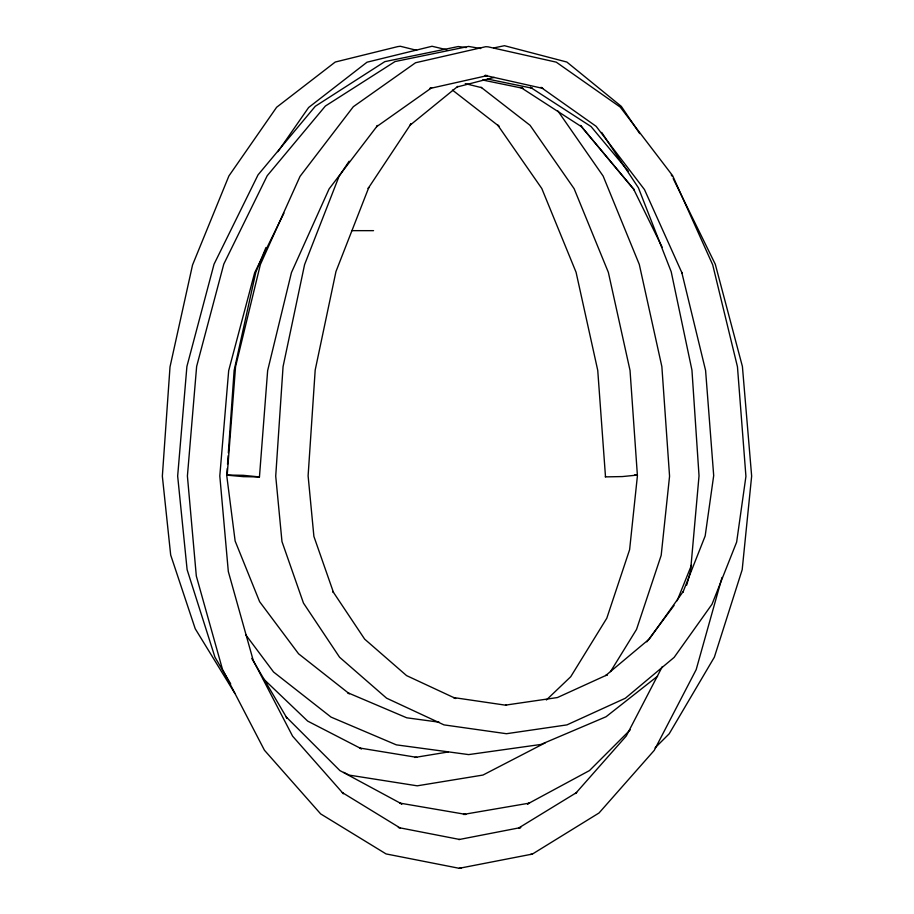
<?xml version="1.0" encoding="UTF-8"?>
<svg xmlns="http://www.w3.org/2000/svg" width="914" height="914" viewBox="0 0 914 914"><rect width="100%" height="100%" fill="white"/><g stroke="black" fill="none" stroke-linecap="round" stroke-linejoin="round"><path stroke-width="1.37" d="M227.243 468.494L226.741 475.6L235.138 541.031L259.61 601.675L298.57 653.796L349.388 693.817L347.788 692.743L406.741 717.798L439.086 722.174M227.54 464.232L228.146 455.709M228.34 452.864L234.133 370.444L255.794 272.349L265.963 247.511M505.556 705.117L557.403 697.553L607.444 674.738L605.696 675.549L649.351 639L683.375 591.267L682.986 592.112L705.174 535.958L713.697 475.588L705.585 370.433L681.753 272.303L682.015 273L644.484 189.586L596.168 126.349L540.939 87.344L542.813 88.384L484.991 75.405L487.391 75.576L429.626 88.544L431.659 87.79L376.568 126.715L377.608 125.435L329.097 188.924L291.452 272.566L267.653 370.558L259.45 476.937L243.398 476.651L227.769 475.234L227.198 475.029L235.561 366.663L260.364 264.546L300.043 176.356L353.318 106.71L415.55 62.746L485.745 46.694L488.145 46.854L556.226 62.152L620.206 107.075L672.647 175.694L712.703 264.809L737.461 366.788L745.927 476.377L736.65 542.071L712.017 604.234L674.144 657.383L625.347 698.239L566.92 724.893L506.447 733.714L443.987 724.882L386.576 698.17L339.574 657.246L303.459 603.069L281.98 541.591L275.72 476.148L283.054 366.697L304.579 264.626L339.003 176.471L349.102 161.241M686.677 585.131L690.504 571.479L699.027 475.84L691.944 370.124L671.196 271.732L638.406 187.781L601.686 132.416M722.026 577.454L696.182 669.619L654.23 750.394L599.036 812.969L532.382 854.076L459.194 868.3L386.074 853.927L320.665 813.906L264.443 750.234L222.525 669.516L196.316 576.037L187.404 476.011L196.647 366.388L223.804 264.043L267.208 175.739L325.361 106.047L395.054 61.546L468.551 46.431L480.73 48.533M677.125 600.749L691.532 565.046M283.946 213.133L254.663 272.726L228.683 370.65L219.806 475.954L228.317 571.536L253.212 660.342L292.594 736.158L343.401 793.752L342.327 792.587L400.298 828.073M662.342 666.546L626.273 735.987L575.523 793.523L576.723 792.472L518.786 827.924L520.82 827.536L458.794 839.589M610.506 671.641L636.532 629.415L661.188 555.312L669.562 476.205L661.862 366.594L639.286 264.397L603.149 176.082L557.894 110.971M277.913 151.69L308.624 107.509L367.028 62.198L432.036 46.26L446.752 49.756M646.861 641.845L674.041 605.479M630.226 729.863L589.484 770.571L527.447 804.034L529.469 803.109L463.489 814.42L465.877 814.42L399.898 803.109L401.932 804.034L339.882 770.571L286.231 716.964L286.95 718.153L251.761 658.423M655.087 747.869L669.219 733.759L714.36 657.177L742.191 569.696L751.651 476.08L742.408 366.48L715.285 264.226L673.184 178.561M546.378 699.987L570.724 676.737L606.805 618.207L629.609 549.691L637.424 475.76L630.032 370.444L608.358 272.361L574.129 188.695L530.086 125.332L481.038 87.241M457.834 86.327L410.135 125.149L411.072 123.744L368.148 188.455L368.799 187.473L335.964 271.549L315.193 370.033L308.109 475.817L313.902 536.427L333.473 592.432L332.867 591.472L364.652 639.126L406.57 675.606L455.72 698.502L453.664 697.565L506.516 705.322M657.612 676.154L606.062 716.747L540.871 744.464L468.665 754.598L396.322 744.853L331.039 717.102L273.572 672.019L245.82 634.899M452.441 90.075L498.964 126.212L497.707 125.069L541.796 188.513L576.071 272.246L597.745 370.387L605.491 476.708M545.395 742.762L482.98 775.049L417.207 785.823L349.285 775.129L343.675 772.33M227.198 475.029L243.238 475.314L259.45 476.937M493.686 47.951L504.459 45.7L566.84 62.038L621.314 106.378L639.731 133.615M457.149 86.979L494.223 77.393M530.36 854.464L532.382 854.076M459.194 868.3L461.364 867.889M414.728 757.466L448.191 751.982M351.684 230.648L373.54 230.659M634.67 474.903L637.366 475.074L622.377 476.571L605.228 476.891M416.853 757.375L359.705 748.018L361.51 748.852L307.675 721.1L263.083 678.508M398.333 827.536L459.571 839.452M466.3 47.574L458.28 46.534L384.817 61.638L315.296 106.275L258.034 174.882L214.036 264.226L186.902 366.48L177.659 476.08L187.119 569.696L214.95 657.177L230.716 683.935M487.619 79.05L532.279 88.224L530.246 87.218L591.05 126.543L628.432 171.329M482.535 79.998L522.979 88.315L520.854 87.504L581.578 126.772L634.419 190.066L580.436 125.389L581.578 126.772M416.681 50.316L400.321 46.271L397.819 46.591L335.244 62.038L276.634 107.258L228.911 175.934L192.534 264.991L170.015 366.88L162.349 476.194L170.678 554.981L195.23 628.752L234.955 693.52M465.26 83.62L481.701 87.687M671.276 174.882L671.927 176.002M633.585 189.049L662.239 247.363"/></g></svg>
